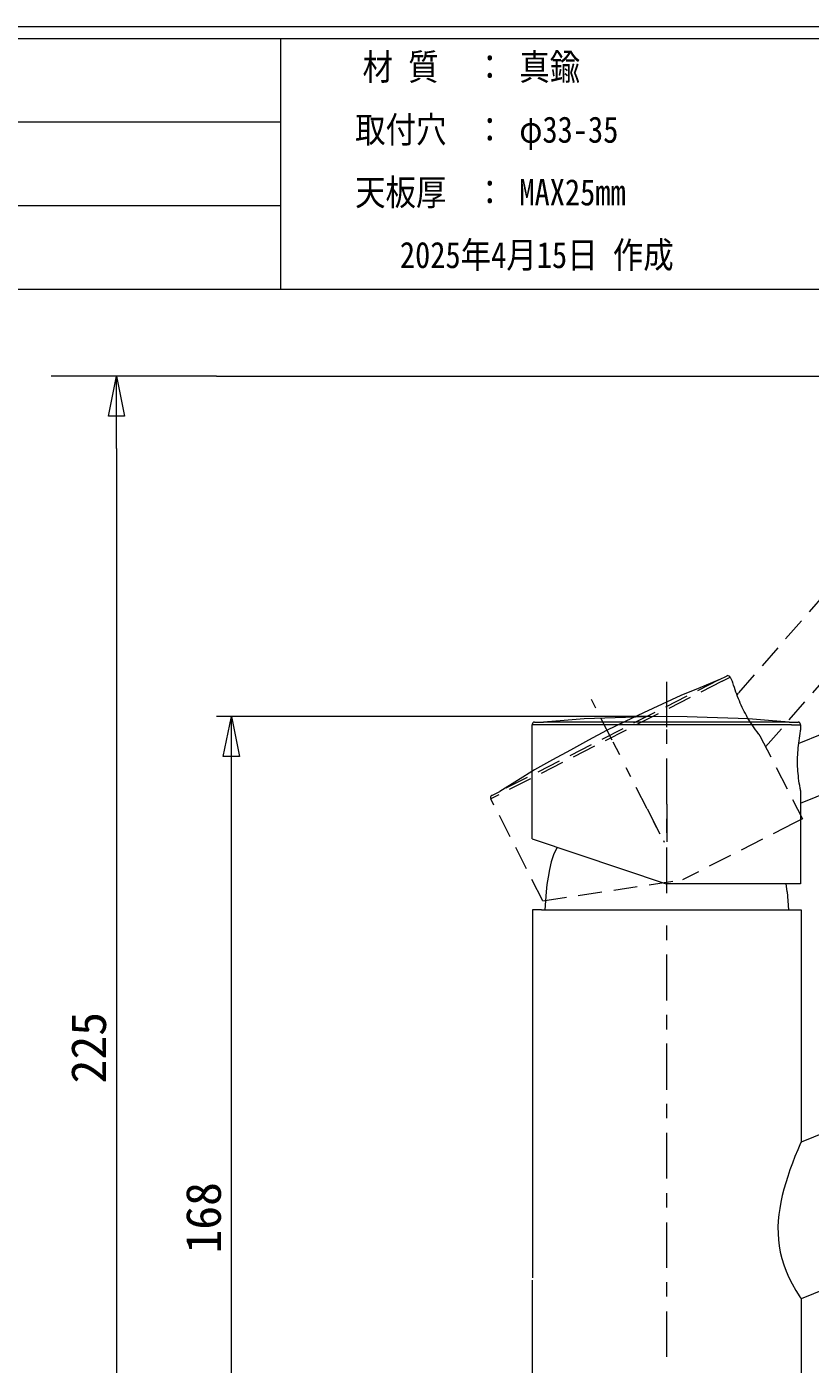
# Model space of a CAD drawing. Units: millimetres, scale not verified. Extents: x -200 to 206, y -275 to 270.
# Drawn here: x -42.3 to 88.9, y 31.9 to 256 of the extents above; entities that cross this region are included whole.
import ezdxf
from ezdxf.enums import TextEntityAlignment as Align

# ---------------------------------------------------------------- set-up
doc = ezdxf.new("R2010")
doc.units = ezdxf.units.MM
doc.header["$LTSCALE"] = 2
doc.linetypes.add('DASHED2', pattern=[3, 2, -1])
doc.layers.add('0-0', color=7, linetype='Continuous', lineweight=18)
doc.layers.add('F-0', color=7, linetype='Continuous', lineweight=15)
doc.styles.add('ＭＳ ゴシック', font='')
doc.styles.get('ＭＳ ゴシック').set_extended_font_data('MS Gothic')

msp = doc.modelspace()

# ---------------------------------------------------------------- linework, layer by layer
at = {"layer": '0-0', "lineweight": 15}
for p, q in [((-10.514, 197.47), (-38.202, 197.47)), ((-27.23, 185.324), (-27.23, 197.47)), ((-10.514, 197.47), (186.59, 197.47)), ((-8.011, 129.781), (-8.011, 140.471)), ((43.842, 139.06), (42.337, 139.06)), ((42.733, 139.511), (44.237, 139.511)), ((85.386, 139.511), (86.947, 139.511)), ((85.78, 139.06), (87.286, 139.06)), ((87.285, 136.057), (86.973, 135.931)), ((64.896, 125.739), (64.896, 119.447)), ((42.337, 119.925), (64.783, 112.418)), ((87.285, 112.418), (85.78, 112.418)), ((44.708, 111.063), (44.446, 108.063)), ((85.028, 111.063), (85.244, 108.063)), ((43.898, 108.063), (42.393, 108.063)), ((87.398, 72.052), (87.398, 69.06)), ((94.568, 72.052), (87.398, 69.155)), ((42.393, -6.024), (42.393, 46.003)), ((94.568, 45.805), (87.396, 42.908)), ((87.399, 42.909), (87.399, 38.115))]:
    msp.add_line(p, q, dxfattribs=at)
at = {"layer": '0-0', "linetype": 'DASHED2'}
for p, q in [((122.863, 197.233), (76.855, 144.359)), ((81.442, 135.357), (129.877, 191.05)), ((74.151, 146.352), (36.784, 127.312)), ((73.594, 146.575), (36.931, 127.894)), ((75.492, 147.035), (75.902, 146.231)), ((55.728, 136.509), (52.268, 143.298)), ((80.489, 137.228), (87.587, 123.297)), ((57.004, 134.004), (55.902, 136.167)), ((61.591, 125.002), (58.106, 131.842)), ((44.13, 109.58), (35.443, 126.629)), ((63.769, 120.727), (62.692, 122.839)), ((86.246, 122.614), (67.537, 113.081))]:
    msp.add_line(p, q, dxfattribs=at)
at = {"layer": '0-0'}
for p, q in [((152.761, 162.473), (87.285, 136.057)), ((64.896, 138.653), (64.896, 146.273)), ((62.187, 140.471), (-10.514, 140.471)), ((42.337, 119.925), (42.337, 139.06)), ((85.78, 139.06), (43.842, 139.06)), ((85.385, 139.511), (44.237, 139.511)), ((87.285, 139.06), (87.285, 138.157)), ((64.896, 135.843), (64.896, 138.27)), ((64.896, 125.739), (64.896, 133.415)), ((-8.011, -27.53), (-8.011, 129.781)), ((87.285, 128.053), (87.285, 112.418)), ((64.896, 120.941), (64.896, 123.312)), ((64.896, 110.838), (64.896, 118.514)), ((85.78, 112.418), (64.783, 112.418)), ((85.028, 111.063), (84.859, 112.475)), ((42.393, 108.063), (42.393, 46.426)), ((87.398, 108.063), (87.398, 72.052)), ((64.896, 102.983), (64.896, 105.411)), ((64.896, 92.88), (64.896, 100.556)), ((64.896, 88.026), (64.896, 90.453)), ((64.896, 77.922), (64.896, 85.655)), ((64.896, 73.124), (64.896, 75.551)), ((64.896, 63.021), (64.896, 70.697)), ((64.896, 58.167), (64.896, 60.594)), ((64.896, 48.063), (64.896, 55.683)), ((64.896, 43.265), (64.896, 45.692)), ((64.896, 33.162), (64.896, 40.782)), ((87.398, 38.115), (87.398, -20.529))]:
    msp.add_line(p, q, dxfattribs=at)
at = {"layer": '0-0', "linetype": 'DASHED2', "lineweight": 15}
for p, q in [((73.594, 146.575), (74.985, 147.284)), ((74.151, 146.352), (75.492, 147.035)), ((76.855, 144.359), (76.634, 144.105)), ((35.59, 127.211), (36.931, 127.894)), ((36.784, 127.312), (35.443, 126.629)), ((61.591, 125.002), (64.447, 119.396)), ((87.587, 123.297), (86.246, 122.614)), ((44.13, 109.58), (67.537, 113.081))]:
    msp.add_line(p, q, dxfattribs=at)
at = {"layer": '0-0'}
for points in [[(-27.23, 197.47), (-25.875, 190.753), (-28.585, 190.753)], [(-8.011, 140.471), (-6.656, 133.754), (-9.366, 133.754)]]:
    msp.add_lwpolyline(points, close=True, dxfattribs=at)
for points in [[(87.285, 125.953), (156.204, 153.78), (152.761, 162.473)], [(42.733, 139.511), (42.676, 139.511), (42.563, 139.511), (42.563, 139.455), (42.507, 139.455), (42.45, 139.399), (42.394, 139.286), (42.394, 139.229), (42.337, 139.173), (42.337, 139.116), (42.337, 139.06)], [(64.783, 140.471), (61.34, 140.415), (57.954, 140.302), (54.51, 140.189), (51.067, 140.076), (47.681, 139.794), (44.238, 139.511)], [(85.386, 139.511), (81.942, 139.794), (78.556, 140.076), (75.113, 140.189), (71.67, 140.302), (68.283, 140.415), (64.783, 140.471)], [(87.286, 139.06), (87.286, 139.116), (87.286, 139.173), (87.286, 139.229), (87.229, 139.229), (87.229, 139.286), (87.173, 139.399), (87.116, 139.455), (87.06, 139.455), (87.06, 139.511), (86.947, 139.511), (86.891, 139.511)], [(86.834, 134.416), (86.862, 134.808), (86.896, 135.202), (86.935, 135.599), (86.981, 135.997), (87.031, 136.399), (87.087, 136.804), (87.149, 137.213), (87.215, 137.626), (87.286, 138.044), (87.286, 138.045), (87.286, 138.046), (87.286, 138.049), (87.286, 138.052), (87.286, 138.057), (87.286, 138.062), (87.286, 138.067), (87.286, 138.073), (87.286, 138.08), (87.286, 138.086), (87.286, 138.093), (87.286, 138.1), (87.286, 138.107), (87.286, 138.114), (87.286, 138.121), (87.286, 138.128), (87.286, 138.134), (87.286, 138.139), (87.286, 138.144), (87.286, 138.148), (87.286, 138.152), (87.286, 138.155), (87.286, 138.156), (87.286, 138.157)], [(87.286, 128.053), (87.285, 128.055), (87.285, 128.061), (87.283, 128.07), (87.282, 128.083), (87.279, 128.098), (87.277, 128.115), (87.274, 128.134), (87.271, 128.156), (87.268, 128.178), (87.264, 128.202), (87.261, 128.226), (87.257, 128.251), (87.254, 128.275), (87.25, 128.3), (87.247, 128.323), (87.244, 128.346), (87.241, 128.367), (87.238, 128.387), (87.236, 128.404), (87.233, 128.419), (87.232, 128.431), (87.23, 128.441), (87.23, 128.446), (87.229, 128.448), (87.15, 128.866), (87.079, 129.279), (87.016, 129.687), (86.961, 130.092), (86.913, 130.494), (86.874, 130.892), (86.842, 131.288), (86.817, 131.682), (86.799, 132.074), (86.788, 132.465), (86.784, 132.855), (86.787, 133.245), (86.796, 133.635), (86.812, 134.025), (86.834, 134.416)], [(46.458, 118.458), (45.95, 117.272), (45.555, 116.087), (45.273, 114.789), (45.047, 113.547), (44.821, 112.305), (44.708, 111.063)], [(87.398, 69.155), (87.398, 69.154), (87.396, 69.152), (87.393, 69.148), (87.39, 69.143), (87.385, 69.136), (87.38, 69.129), (87.375, 69.12), (87.369, 69.111), (87.362, 69.101), (87.356, 69.091), (87.349, 69.081), (87.342, 69.07), (87.335, 69.06), (87.328, 69.049), (87.321, 69.039), (87.314, 69.03), (87.308, 69.021), (87.303, 69.012), (87.298, 69.005), (87.294, 68.998), (87.29, 68.993), (87.287, 68.989), (87.286, 68.987), (87.285, 68.986), (86.809, 67.844), (86.354, 66.716), (85.922, 65.6), (85.517, 64.495), (85.141, 63.4), (84.796, 62.314), (84.487, 61.236), (84.214, 60.166), (83.982, 59.101), (83.792, 58.042), (83.648, 56.986), (83.552, 55.934), (83.507, 54.884), (83.517, 53.836), (83.582, 52.787)], [(83.582, 52.787), (83.707, 51.737), (83.894, 50.686), (84.146, 49.632), (84.466, 48.574), (84.855, 47.511), (85.318, 46.442), (85.857, 45.366), (86.474, 44.283), (87.172, 43.191), (87.173, 43.189), (87.177, 43.185), (87.182, 43.178), (87.189, 43.17), (87.198, 43.159), (87.208, 43.147), (87.219, 43.133), (87.231, 43.117), (87.244, 43.101), (87.257, 43.084), (87.271, 43.067), (87.285, 43.05), (87.299, 43.032), (87.313, 43.015), (87.327, 42.998), (87.34, 42.982), (87.352, 42.966), (87.363, 42.952), (87.373, 42.94), (87.381, 42.929), (87.388, 42.921), (87.394, 42.914), (87.397, 42.91), (87.398, 42.908)]]:
    msp.add_lwpolyline(points, dxfattribs=at)
at = {"layer": '0-0', "linetype": 'DASHED2'}
for points in [[(73.594, 146.575), (70.398, 145.263), (67.253, 143.977), (64.133, 142.515), (61.014, 141.052), (57.946, 139.615), (54.802, 138.077)], [(75.492, 147.035), (75.467, 147.086), (75.441, 147.136), (75.415, 147.186), (75.365, 147.161), (75.339, 147.211), (75.238, 147.286), (75.162, 147.311), (75.112, 147.285), (75.086, 147.335), (74.985, 147.284), (74.935, 147.258)], [(77.198, 142.693), (77.045, 143.055), (76.896, 143.421), (76.751, 143.792), (76.611, 144.168), (76.474, 144.549), (76.34, 144.935), (76.208, 145.328), (76.08, 145.726), (75.953, 146.13), (75.953, 146.131), (75.952, 146.132), (75.951, 146.135), (75.95, 146.138), (75.948, 146.141), (75.945, 146.146), (75.943, 146.151), (75.94, 146.156), (75.937, 146.162), (75.934, 146.168), (75.931, 146.174), (75.928, 146.18), (75.925, 146.187), (75.921, 146.193), (75.918, 146.199), (75.915, 146.205), (75.913, 146.21), (75.91, 146.215), (75.908, 146.22), (75.906, 146.223), (75.904, 146.226), (75.903, 146.229), (75.902, 146.23), (75.902, 146.231)], [(80.489, 137.228), (80.488, 137.23), (80.485, 137.235), (80.479, 137.242), (80.472, 137.253), (80.463, 137.265), (80.453, 137.279), (80.442, 137.296), (80.43, 137.313), (80.416, 137.332), (80.403, 137.351), (80.389, 137.371), (80.374, 137.392), (80.36, 137.412), (80.346, 137.432), (80.332, 137.452), (80.319, 137.47), (80.307, 137.488), (80.295, 137.504), (80.285, 137.518), (80.276, 137.531), (80.269, 137.541), (80.264, 137.548), (80.261, 137.553), (80.259, 137.555), (79.999, 137.891), (79.748, 138.226), (79.507, 138.562), (79.274, 138.898), (79.05, 139.234), (78.833, 139.571), (78.625, 139.909), (78.424, 140.249), (78.23, 140.59), (78.043, 140.934), (77.862, 141.279), (77.688, 141.628), (77.519, 141.979), (77.356, 142.334), (77.198, 142.693)], [(54.802, 138.077), (51.76, 136.463), (48.793, 134.825), (45.777, 133.162), (42.76, 131.498), (39.871, 129.709), (36.931, 127.894)], [(35.59, 127.211), (35.54, 127.185), (35.439, 127.134), (35.465, 127.084), (35.415, 127.058), (35.39, 126.982), (35.391, 126.856), (35.416, 126.806), (35.392, 126.73), (35.417, 126.68), (35.443, 126.629)]]:
    msp.add_lwpolyline(points, dxfattribs=at)
at = {"layer": '0-0', "lineweight": 15}
msp.add_lwpolyline([(43.898, 108.063), (85.893, 108.063), (87.398, 108.063)], dxfattribs=at)
at = {"layer": 'F-0'}
for p, q in [((201.028, 256.014), (-199.796, 256.014)), ((200.986, 254.014), (-199.796, 254.014)), ((0.204, 254.014), (0.204, 212.014)), ((0.204, 240.014), (-199.796, 240.014)), ((0.204, 226.014), (-199.796, 226.014)), ((201.028, 212.014), (-199.796, 212.014)), ((-27.23, 185.324), (-27.23, -27.53))]:
    msp.add_line(p, q, dxfattribs=at)

# ---------------------------------------------------------------- texts
at = {"layer": '0-0', "style": 'ＭＳ ゴシック'}
for s, p in [('225', (-27.23, 78.97)), ('168', (-8.011, 50.471))]:
    msp.add_text(s, height=5.865, rotation=90, dxfattribs=at).set_placement(p, align=Align.BOTTOM_LEFT)
at = {"layer": 'F-0', "style": 'ＭＳ ゴシック', "width": 0.85}
for s, p in [('材 質', (13.954, 245.764)), ('：', (32.704, 245.764)), ('真鍮', (40.204, 245.764)), ('取付穴', (12.704, 235.264)), ('：', (32.704, 235.264)), ('φ33-35', (40.204, 235.264)), ('天板厚', (12.704, 224.764)), ('：', (32.704, 224.764)), ('MAX25mm', (40.204, 224.764)), ('2025年4月15日 作成', (20.204, 214.264))]:
    msp.add_text(s, height=4.399, dxfattribs=at).set_placement(p, align=Align.BOTTOM_LEFT)

doc.saveas('drawing.dxf')
